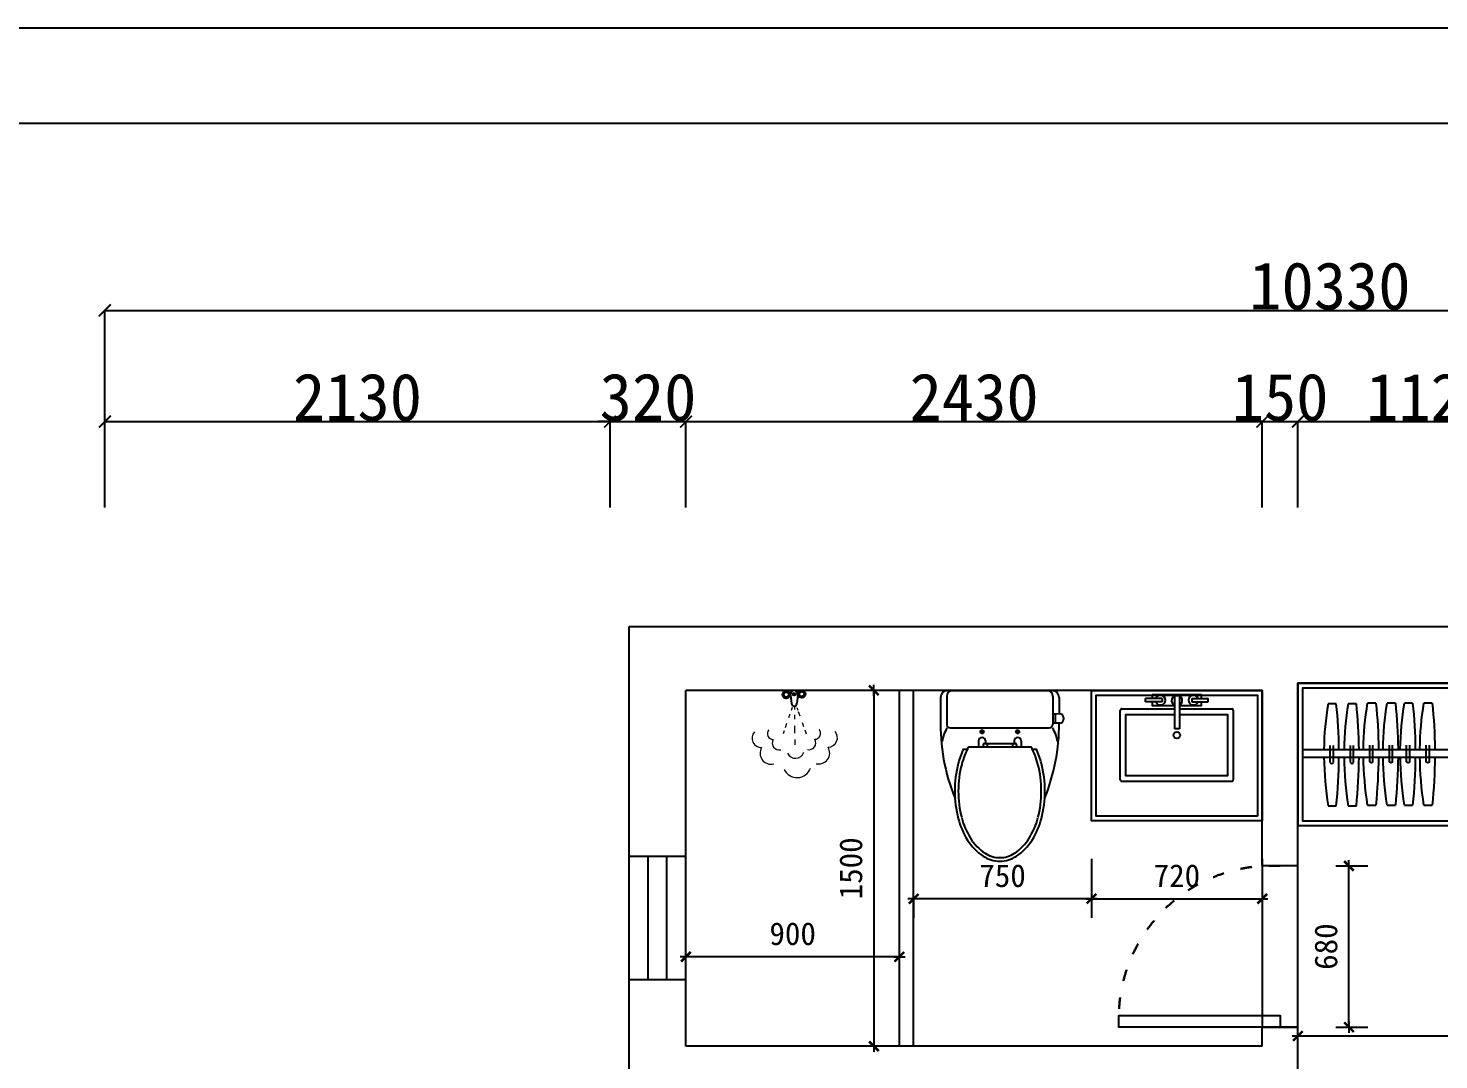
# Model space of a CAD drawing. Header units: millimetres. Extents: x -113526 to 211532, y -79714 to 28306.
# Drawn here: x 124749 to 130696, y -4627 to -278 of the extents above; entities that cross this region are included whole.
import ezdxf

# ---------------------------------------------------------------- set-up
doc = ezdxf.new("R2010")
doc.units = ezdxf.units.MM
doc.header["$PDMODE"] = 35
doc.linetypes.add('ACAD_ISO03W100', pattern=[30, 12, -18])
doc.linetypes.add('CONTINOUS', pattern=[0])
for name, color, linetype in [('10线框', 8, 'Continuous'), ('F', 8, 'Continuous'), ('J-家具线', 51, 'Continuous'), ('P-Plumbing-fix(洁具)', 4, 'Continuous')]:
    doc.layers.add(name, color=color, linetype=linetype)
doc.layers.add('T-填充线', color=8, linetype='Continuous', lineweight=5)
doc.layers.add('墙线', color=7, linetype='CONTINOUS', lineweight=30)
doc.styles.add('标准', font='simhei.ttf')
doc.dimstyles.new('50', dxfattribs={"dimtxt": 120, "dimasz": 50, "dimexe": 1, "dimexo": 1, "dimgap": 1, "dimtad": 1, "dimdec": 0, "dimtxsty": '标准', "dimblk": 'ARCHTICK', "dimcen": 0, "dimdle": 1, "dimclrd": 157, "dimclre": 157, "dimclrt": 40, "dimadec": 0, "dimazin": 0, "dimtfac": 1, "dimtdec": 0, "dimtix": 1, "dimtmove": 2, "dimatfit": 3, "dimldrblk": 'DOT', "dimfxl": 100, "dimarcsym": 0})
doc.dimstyles.new('A3 HBA_80', dxfattribs={"dimscale": 80, "dimtxt": 2, "dimasz": 0.03, "dimexe": 2, "dimexo": 2.5, "dimgap": 0.6, "dimtad": 1, "dimdec": 0, "dimzin": 0, "dimdsep": 46, "dimtxsty": '标准', "dimblk": 'HBA_DIMENSION_TICK', "dimcen": 0, "dimclrd": 1, "dimclre": 1, "dimclrt": 2, "dimadec": 0, "dimazin": 0, "dimtfac": 1, "dimtdec": 0, "dimtix": 1, "dimtmove": 2, "dimatfit": 3, "dimldrblk": 'DOT', "dimfxl": 1, "dimtvp": 1, "dimtolj": 1, "dimtzin": 0, "dimarcsym": 0})

# ---------------------------------------------------------------- blocks, each defined once
blk = doc.blocks.new('图框')
at = {"layer": '10线框', "color": 4}
blk.add_lwpolyline([(320670.1, -86662.1), (301520.2, -86662.1), (301520.2, -100261.8), (320670.1, -100261.8)], close=True, dxfattribs=at)
blk = doc.blocks.new('_ArchTick')
at = {"color": 0, "linetype": 'ByBlock', "const_width": 0.15}
blk.add_lwpolyline([(-0.5, -0.5), (0.5, 0.5)], dxfattribs=at)
blk = doc.blocks.new('*D183')
at = {"color": 157, "lineweight": -2, "ltscale": 200, "transparency": 16777216}
for p, q in [((125071.1, -1936.4), (127203.1, -1936.4)), ((125072.1, -2298.7), (125072.1, -1935.4)), ((127202.1, -2298.7), (127202.1, -1935.4))]:
    blk.add_line(p, q, dxfattribs=at)
at = {"layer": 'Defpoints', "color": 0, "ltscale": 200, "transparency": 16777216}
for p in [(127202.1, -1936.4), (125072.1, -2299.7), (127202.1, -2299.7)]:
    blk.add_point(p, dxfattribs=at)
at = {"color": 157, "lineweight": -2, "ltscale": 200, "transparency": 16777216, "xscale": 50, "yscale": 50, "zscale": 50, "rotation": 180}
blk.add_blockref('_ArchTick', (125072.1, -1936.4), dxfattribs=at)
at = {"color": 157, "lineweight": -2, "ltscale": 200, "transparency": 16777216, "xscale": 50, "yscale": 50, "zscale": 50}
blk.add_blockref('_ArchTick', (127202.1, -1936.4), dxfattribs=at)
at = {"color": 2, "ltscale": 200, "transparency": 16777216, "insert": (126137.1, -1834.3), "char_height": 200, "attachment_point": 5, "style": '标准'}
blk.add_mtext('2130', dxfattribs=at)
blk = doc.blocks.new('_Dot')
at = {"color": 0, "linetype": 'ByBlock', "lineweight": -2}
blk.add_line((-0.5, 0), (-1, 0), dxfattribs=at)
at = {"color": 0, "linetype": 'ByBlock', "const_width": 0.5}
blk.add_lwpolyline([(-0.25, 0, 1), (0.25, 0, 1)], format="xyb", close=True, dxfattribs=at)
blk = doc.blocks.new('DOT')
at = {"color": 0, "linetype": 'ByBlock'}
blk.add_line((-0.35, 0), (-1, 0), dxfattribs=at)
at = {"color": 0, "linetype": 'ByBlock', "const_width": 0.35}
blk.add_lwpolyline([(-0.175, 0, 1), (0.175, 0, 1)], format="xyb", close=True, dxfattribs=at)
blk = doc.blocks.new('*D184')
at = {"color": 157, "lineweight": -2, "ltscale": 200, "transparency": 16777216}
for p, q in [((127202.1, -1936.4), (127152.1, -1936.4)), ((127202.1, -2298.7), (127202.1, -1935.4)), ((127202.1, -1936.4), (127522.1, -1936.4)), ((127522.1, -2298.7), (127522.1, -1935.4)), ((127522.1, -1936.4), (127572.1, -1936.4))]:
    blk.add_line(p, q, dxfattribs=at)
at = {"layer": 'Defpoints', "color": 0, "ltscale": 200, "transparency": 16777216}
for p in [(127522.1, -1936.4), (127202.1, -2299.7), (127522.1, -2299.7)]:
    blk.add_point(p, dxfattribs=at)
at = {"color": 157, "lineweight": -2, "ltscale": 200, "transparency": 16777216, "xscale": 50, "yscale": 50, "zscale": 50}
blk.add_blockref('_ArchTick', (127202.1, -1936.4), dxfattribs=at)
at = {"color": 157, "lineweight": -2, "ltscale": 200, "transparency": 16777216, "xscale": 50, "yscale": 50, "zscale": 50, "rotation": 180}
blk.add_blockref('_ArchTick', (127522.1, -1936.4), dxfattribs=at)
at = {"color": 2, "ltscale": 200, "transparency": 16777216, "insert": (127362.1, -1834.3), "char_height": 200, "attachment_point": 5, "style": '标准'}
blk.add_mtext('320', dxfattribs=at)
blk = doc.blocks.new('*D185')
at = {"color": 157, "lineweight": -2, "ltscale": 200, "transparency": 16777216}
for p, q in [((127521.1, -1936.4), (129953.1, -1936.4)), ((127522.1, -2298.7), (127522.1, -1935.4)), ((129952.1, -2298.7), (129952.1, -1935.4))]:
    blk.add_line(p, q, dxfattribs=at)
at = {"layer": 'Defpoints', "color": 0, "ltscale": 200, "transparency": 16777216}
for p in [(129952.1, -1936.4), (127522.1, -2299.7), (129952.1, -2299.7)]:
    blk.add_point(p, dxfattribs=at)
at = {"color": 157, "lineweight": -2, "ltscale": 200, "transparency": 16777216, "xscale": 50, "yscale": 50, "zscale": 50, "rotation": 180}
blk.add_blockref('_ArchTick', (127522.1, -1936.4), dxfattribs=at)
at = {"color": 157, "lineweight": -2, "ltscale": 200, "transparency": 16777216, "xscale": 50, "yscale": 50, "zscale": 50}
blk.add_blockref('_ArchTick', (129952.1, -1936.4), dxfattribs=at)
at = {"color": 2, "ltscale": 200, "transparency": 16777216, "insert": (128737.1, -1834.3), "char_height": 200, "attachment_point": 5, "style": '标准'}
blk.add_mtext('2430', dxfattribs=at)
blk = doc.blocks.new('*D186')
at = {"color": 157, "lineweight": -2, "ltscale": 200, "transparency": 16777216}
for p, q in [((129952.1, -1936.4), (129902.1, -1936.4)), ((129952.1, -2298.7), (129952.1, -1935.4)), ((129952.1, -1936.4), (130102.1, -1936.4)), ((130102.1, -2298.7), (130102.1, -1935.4)), ((130102.1, -1936.4), (130152.1, -1936.4))]:
    blk.add_line(p, q, dxfattribs=at)
at = {"layer": 'Defpoints', "color": 0, "ltscale": 200, "transparency": 16777216}
for p in [(130102.1, -1936.4), (129952.1, -2299.7), (130102.1, -2299.7)]:
    blk.add_point(p, dxfattribs=at)
at = {"color": 157, "lineweight": -2, "ltscale": 200, "transparency": 16777216, "xscale": 50, "yscale": 50, "zscale": 50}
blk.add_blockref('_ArchTick', (129952.1, -1936.4), dxfattribs=at)
at = {"color": 157, "lineweight": -2, "ltscale": 200, "transparency": 16777216, "xscale": 50, "yscale": 50, "zscale": 50, "rotation": 180}
blk.add_blockref('_ArchTick', (130102.1, -1936.4), dxfattribs=at)
at = {"color": 2, "ltscale": 200, "transparency": 16777216, "insert": (130027.1, -1834.3), "char_height": 200, "attachment_point": 5, "style": '标准'}
blk.add_mtext('150', dxfattribs=at)
blk = doc.blocks.new('*D187')
at = {"color": 157, "lineweight": -2, "ltscale": 200, "transparency": 16777216}
for p, q in [((130101.1, -1936.4), (131223.1, -1936.4)), ((130102.1, -2298.7), (130102.1, -1935.4)), ((131222.1, -2298.7), (131222.1, -1935.4))]:
    blk.add_line(p, q, dxfattribs=at)
at = {"layer": 'Defpoints', "color": 0, "ltscale": 200, "transparency": 16777216}
for p in [(131222.1, -1936.4), (130102.1, -2299.7), (131222.1, -2299.7)]:
    blk.add_point(p, dxfattribs=at)
at = {"color": 157, "lineweight": -2, "ltscale": 200, "transparency": 16777216, "xscale": 50, "yscale": 50, "zscale": 50, "rotation": 180}
blk.add_blockref('_ArchTick', (130102.1, -1936.4), dxfattribs=at)
at = {"color": 157, "lineweight": -2, "ltscale": 200, "transparency": 16777216, "xscale": 50, "yscale": 50, "zscale": 50}
blk.add_blockref('_ArchTick', (131222.1, -1936.4), dxfattribs=at)
at = {"color": 2, "ltscale": 200, "transparency": 16777216, "insert": (130662.1, -1834.3), "char_height": 200, "attachment_point": 5, "style": '标准'}
blk.add_mtext('1120', dxfattribs=at)
blk = doc.blocks.new('*D190')
at = {"color": 157, "lineweight": -2, "ltscale": 200, "transparency": 16777216}
for p, q in [((125071.1, -1467.2), (135403.1, -1467.2)), ((125072.1, -2298.7), (125072.1, -1466.2)), ((135402.1, -2298.7), (135402.1, -1466.2))]:
    blk.add_line(p, q, dxfattribs=at)
at = {"layer": 'Defpoints', "color": 0, "ltscale": 200, "transparency": 16777216}
for p in [(135402.1, -1467.2), (125072.1, -2299.7), (135402.1, -2299.7)]:
    blk.add_point(p, dxfattribs=at)
at = {"color": 157, "lineweight": -2, "ltscale": 200, "transparency": 16777216, "xscale": 50, "yscale": 50, "zscale": 50, "rotation": 180}
blk.add_blockref('_ArchTick', (125072.1, -1467.2), dxfattribs=at)
at = {"color": 157, "lineweight": -2, "ltscale": 200, "transparency": 16777216, "xscale": 50, "yscale": 50, "zscale": 50}
blk.add_blockref('_ArchTick', (135402.1, -1467.2), dxfattribs=at)
at = {"color": 2, "ltscale": 200, "transparency": 16777216, "insert": (130237.1, -1365.1), "char_height": 200, "attachment_point": 5, "style": '标准'}
blk.add_mtext('10330', dxfattribs=at)
blk = doc.blocks.new('HBA_DIMENSION_TICK')
at = {"color": 0, "linetype": 'ByBlock'}
for p, q in [((-10, 0), (0, 0)), ((0, 0), (10, 0))]:
    blk.add_line(p, q, dxfattribs=at)
at = {"color": 50, "linetype": 'ByBlock'}
blk.add_solid([(-10, -7), (-7, -10), (7, 10), (10, 7)], dxfattribs=at)
blk = doc.blocks.new('*D243')
at = {"color": 157, "lineweight": -2, "transparency": 16777216}
for p, q in [((130262.1, -3809.7), (130397.6, -3809.7)), ((130317.6, -4487.3), (130317.6, -3812.1)), ((130262.1, -4489.7), (130397.6, -4489.7))]:
    blk.add_line(p, q, dxfattribs=at)
at = {"layer": 'Defpoints', "color": 0, "transparency": 16777216}
for p in [(130102.1, -3809.7), (130317.6, -3809.7), (130102.1, -4489.7)]:
    blk.add_point(p, dxfattribs=at)
at = {"color": 157, "lineweight": -2, "transparency": 16777216, "xscale": 2.4, "yscale": 2.4, "zscale": 2.4}
for p, rotation in [((130317.6, -3809.7), 90), ((130317.6, -4489.7), 270)]:
    blk.add_blockref('HBA_DIMENSION_TICK', p, dxfattribs=dict(at, rotation=rotation))
at = {"color": 2, "transparency": 16777216, "insert": (130221, -4149.7), "char_height": 96, "attachment_point": 5, "rotation": 90, "style": '标准'}
blk.add_mtext('\\A1;680', dxfattribs=at)
blk = doc.blocks.new('A$C0A38447F')
at = {"layer": 'P-Plumbing-fix(洁具)', "color": 251, "linetype": 'ByBlock'}
for p, q in [((-397.9, 469.2), (-497.9, 469.2)), ((-497.9, 449.2), (-497.9, 469.2)), ((-397.9, 449.2), (-497.9, 449.2)), ((-397.9, 469.2), (-397.9, 449.2)), ((-322.9, 484.2), (-322.9, 285)), ((-292.9, 484.2), (-322.9, 484.2)), ((-292.9, 484.2), (-292.9, 285)), ((-217.9, 469.2), (-117.9, 469.2)), ((-217.9, 469.2), (-217.9, 449.2)), ((-217.9, 449.2), (-117.9, 449.2)), ((-117.9, 449.2), (-117.9, 469.2)), ((-292.9, 285), (-322.9, 285))]:
    blk.add_line(p, q, dxfattribs=at)
for points in [[(-157.9, 469.2), (-157.9, 491.7), (-457.9, 491.7), (-457.9, 469.2)], [(-457.9, 449.2), (-457.9, 426.7), (-322.9, 426.7)], [(-292.9, 426.7), (-157.9, 426.7), (-157.9, 449.2)]]:
    blk.add_lwpolyline(points, dxfattribs=at)
at = {"layer": 'P-Plumbing-fix(洁具)'}
blk.add_lwpolyline([(-294, 406.7), (24.5, 406.7, -0.414214), (34.3, 396.9), (34.3, -24.5, -0.414214), (24.5, -34.3), (-641.9, -34.3, -0.414214), (-651.7, -24.5), (-651.7, 396.9, -0.414214), (-641.9, 406.7), (-323.4, 406.7)], format="xyb", dxfattribs=at)
at = {"layer": 'P-Plumbing-fix(洁具)', "color": 251}
blk.add_lwpolyline([(-294, 372.4), (0, 372.4), (0, 0), (-617.4, 0), (-617.4, 372.4), (-323.4, 372.4)], dxfattribs=at)
blk.add_circle((-308.7, 246.1), 19.6, dxfattribs=at)
at = {"layer": 'P-Plumbing-fix(洁具)', "color": 251, "linetype": 'ByBlock'}
for centre, radius, start, end in [((-407.9, 459.2), 30, 199.47122, 160.52878), ((-307.9, 456.4), 32.5, 297.47293, 242.52707), ((-207.9, 459.2), 30, 19.47122, 340.52878)]:
    blk.add_arc(centre, radius, start, end, dxfattribs=at)
blk = doc.blocks.new('bb')
at = {"color": 4}
for p, q in [((1333667.4, -585163, 0), (1333667.4, -585251, 0)), ((1333697.4, -585133, 0), (1334137.4, -585133, 0)), ((1334167.4, -585163, 0), (1334167.4, -585231.6, 0)), ((1334186.4, -585247.5, 0), (1334186.4, -585255.5, 0)), ((1333764, -585381, 0), (1333780.8, -585381, 0)), ((1334054, -585381, 0), (1334070.7, -585381, 0))]:
    blk.add_line(p, q, dxfattribs=at)
at = {"color": 8}
for p, q in [((1333693.4, -585158, 0), (1333693.4, -585275, 0)), ((1334141.4, -585158, 0), (1334141.4, -585275, 0)), ((1334141.4, -585163, 0), (1334141.4, -585251, 0)), ((1334151.4, -585232.4, 0), (1334141.4, -585232.4, 0)), ((1334151.4, -585270.6, 0), (1334141.4, -585270.6, 0)), ((1334170.4, -585231.5, 0), (1334151.4, -585232.4, 0)), ((1334151.4, -585232.4, 0), (1334151.4, -585270.6, 0)), ((1334170.4, -585271.5, 0), (1334151.4, -585270.6, 0)), ((1333709.4, -585291, 0), (1334125.4, -585291, 0)), ((1333842.4, -585307.2, 0), (1333832.2, -585307.2, 0)), ((1333842.4, -585307.2, 0), (1333842.4, -585297.1, 0)), ((1333842.4, -585307.2, 0), (1333852.5, -585307.2, 0)), ((1333842.4, -585307.2, 0), (1333842.4, -585317.4, 0)), ((1333992.4, -585307.2, 0), (1333982.2, -585307.2, 0)), ((1333992.4, -585307.2, 0), (1333992.4, -585297.1, 0)), ((1333992.4, -585307.2, 0), (1334002.5, -585307.2, 0)), ((1333992.4, -585307.2, 0), (1333992.4, -585317.4, 0)), ((1333786.1, -585371, 0), (1334048.6, -585371, 0)), ((1333827.4, -585346, 0), (1333827.4, -585371, 0)), ((1333847.4, -585362, 0), (1333847.4, -585371, 0)), ((1333853.4, -585356, 0), (1333981.4, -585356, 0)), ((1333857.4, -585346, 0), (1333857.4, -585356, 0)), ((1333863.4, -585356, 0), (1333863.4, -585371, 0)), ((1333971.4, -585356, 0), (1333971.4, -585371, 0)), ((1333977.4, -585346, 0), (1333977.4, -585356, 0)), ((1333987.4, -585362, 0), (1333987.4, -585371, 0)), ((1334007.4, -585346, 0), (1334007.4, -585371, 0))]:
    blk.add_line(p, q, dxfattribs=at)
for centre in [(1333842.4, -585307.2, 0), (1333992.4, -585307.2, 0)]:
    blk.add_circle(centre, 7, dxfattribs=at)
at = {"color": 4}
for centre, radius, start, end in [((1333697.4, -585163, 0), 30, 90, 180), ((1334137.4, -585163, 0), 30, 0, 90), ((1334507.7, -585273.1, 0), 840.6, 178.49278, 202.02519), ((1333327, -585273.1, 0), 840.6, 337.97481, 0.12182), ((1334170.4, -585247.5, 0), 16, 0, 90), ((1334170.4, -585255.5, 0), 16, 270, 0), ((1334056.6, -585522.1, 0), 324.8, 154.25698, 165.5352), ((1333778.2, -585522.1, 0), 324.8, 14.4648, 25.74302), ((1334192, -585557, 0), 464.7, 165.5352, 180), ((1333642.7, -585557, 0), 464.7, 0, 14.4648), ((1334192, -585557, 0), 464.7, 180, 194.4648), ((1333642.7, -585557, 0), 464.7, 345.5352, 0), ((1334056.6, -585592, 0), 324.8, 194.4648, 211.91365), ((1333778.2, -585592, 0), 324.8, 328.08635, 345.5352), ((1333971.1, -585645.2, 0), 224, 211.91365, 236.37178), ((1333863.7, -585645.2, 0), 224, 303.62822, 328.08635), ((1333917.4, -585725.9, 0), 127.1, 236.37178, 270), ((1333917.4, -585725.9, 0), 127.1, 270, 303.62822)]:
    blk.add_arc(centre, radius, start, end, dxfattribs=at)
at = {"color": 8}
for centre, radius, start, end in [((1333718.4, -585158, 0), 25, 90, 180), ((1334116.4, -585158, 0), 25, 0, 90), ((1333709.4, -585275, 0), 16, 180, 270), ((1334125.4, -585275, 0), 16, 270, 0), ((1333800.3, -585361.7, 0), 126.1, 146.18655, 174.0212), ((1333842.4, -585346, 0), 15, 0, 180), ((1333992.4, -585346, 0), 15, 0, 180), ((1334034.5, -585361.7, 0), 126.1, 5.9788, 33.81345), ((1334056.6, -585522.1, 0), 309.8, 150.8137, 165.5352), ((1333853.4, -585362, 0), 6, 90, 180), ((1333981.4, -585362, 0), 6, 0, 90), ((1333778.2, -585522.1, 0), 309.8, 14.4648, 29.1863), ((1334192, -585557, 0), 449.7, 165.5352, 180), ((1333642.7, -585557, 0), 449.7, 0, 14.4648), ((1334192, -585557, 0), 449.7, 180, 194.4648), ((1333642.7, -585557, 0), 449.7, 345.5352, 0), ((1334056.6, -585592, 0), 309.8, 194.4648, 211.91365), ((1333778.2, -585592, 0), 309.8, 328.08635, 345.5352), ((1333971.1, -585645.2, 0), 209, 211.91365, 236.37178), ((1333863.7, -585645.2, 0), 209, 303.62822, 328.08635), ((1333917.4, -585725.9, 0), 112.1, 236.37178, 270), ((1333917.4, -585725.9, 0), 112.1, 270, 303.62822)]:
    blk.add_arc(centre, radius, start, end, dxfattribs=at)
blk = doc.blocks.new('*D244')
at = {"color": 157, "lineweight": -2, "transparency": 16777216}
for p, q in [((129232.1, -3779.7), (129232.1, -4027.9)), ((128482.1, -3947.9), (128482.1, -4027.9)), ((129229.7, -3947.9), (128484.5, -3947.9))]:
    blk.add_line(p, q, dxfattribs=at)
at = {"layer": 'Defpoints', "color": 0, "transparency": 16777216}
for p in [(129232.1, -3619.7), (128482.1, -3819.7), (128482.1, -3947.9)]:
    blk.add_point(p, dxfattribs=at)
at = {"color": 157, "lineweight": -2, "transparency": 16777216, "xscale": 2.4, "yscale": 2.4, "zscale": 2.4, "rotation": 180}
blk.add_blockref('HBA_DIMENSION_TICK', (128482.1, -3947.9), dxfattribs=at)
at = {"color": 157, "lineweight": -2, "transparency": 16777216, "xscale": 2.4, "yscale": 2.4, "zscale": 2.4}
blk.add_blockref('HBA_DIMENSION_TICK', (129232.1, -3947.9), dxfattribs=at)
at = {"color": 2, "transparency": 16777216, "insert": (128857.1, -3851.3), "char_height": 96, "attachment_point": 5, "style": '标准'}
blk.add_mtext('\\A1;750', dxfattribs=at)
blk = doc.blocks.new('RTJJ')
at = {"layer": 'J-家具线', "color": 4}
for p, q in [((174029405.8, 70476361.9), (174029412.5, 70476313)), ((174029453.6, 70476362), (174029447.1, 70476310.6))]:
    blk.add_line(p, q, dxfattribs=at)
for centre, radius in [((174029378.9, 70476367.2), 23.8), ((174029378.9, 70476367.2), 16), ((174029479, 70476369.5), 23.8), ((174029479, 70476369.5), 16), ((174029429.7, 70476369.7), 8.29), ((174029429.7, 70476369.7), 3.32)]:
    blk.add_circle(centre, radius, dxfattribs=at)
for centre, radius, start, end in [((174029429.6, 70476368.3), 24.8, 345.13395, 195.17378), ((174029429.7, 70476310.3), 17.4, 171.16541, 0.99676)]:
    blk.add_arc(centre, radius, start, end, dxfattribs=at)
at = {"layer": 'T-填充线', "color": 8, "ltscale": 3}
for p, q in [((174029400.2, 70476241.6), (174029391.9, 70476218.4)), ((174029415.8, 70476285), (174029408.9, 70476265.7)), ((174029430.3, 70476237.4), (174029430.1, 70476209.9)), ((174029430.7, 70476288.1), (174029430.6, 70476271.4)), ((174029445.6, 70476284.8), (174029451.9, 70476266.3)), ((174029454.9, 70476257.4), (174029464.2, 70476230)), ((174029362.7, 70476136.7), (174029355.3, 70476116.3)), ((174029379.1, 70476182.6), (174029369.1, 70476154.7)), ((174029429.7, 70476166.8), (174029429.4, 70476120.8)), ((174029478.7, 70476187.4), (174029487.3, 70476162.1)), ((174029494.7, 70476140.3), (174029503.3, 70476115)), ((174029429, 70476079.4), (174029428.7, 70476045.5))]:
    blk.add_line(p, q, dxfattribs=at)
for centre, radius, start, end in [((174029218.5, 70476091.8), 61.1, 138.68388, 268.70061), ((174029293.1, 70476119.7), 38.2, 138.68388, 268.70061), ((174029557.3, 70476117.5), 38.2, 270.35953, 40.37627), ((174029641.2, 70476088.3), 61.1, 270.35953, 40.37627), ((174029276.9, 70475993.8), 70.2, 148.33239, 283.27761), ((174029329.6, 70476058.5), 43.9, 148.33239, 283.27761), ((174029519.8, 70476056.9), 43.9, 255.78254, 30.72775), ((174029581.2, 70475991.3), 70.2, 255.78254, 30.72775), ((174029432.8, 70476015.9), 56.3, 203.37141, 340.45691), ((174029442.1, 70475925.8), 90.1, 203.37141, 340.45691)]:
    blk.add_arc(centre, radius, start, end, dxfattribs=at)
blk = doc.blocks.new('*D245')
at = {"color": 157, "lineweight": -2, "transparency": 16777216}
for p, q in [((127522.1, -4192.5), (127522.1, -4112.5)), ((128422.1, -4192.5), (128422.1, -4112.5)), ((128419.7, -4192.5), (127524.5, -4192.5))]:
    blk.add_line(p, q, dxfattribs=at)
at = {"layer": 'Defpoints', "color": 0, "transparency": 16777216}
for p in [(127522.1, -4192.5), (127522.1, -4223.2), (128422.1, -4223.2)]:
    blk.add_point(p, dxfattribs=at)
at = {"color": 157, "lineweight": -2, "transparency": 16777216, "xscale": 2.4, "yscale": 2.4, "zscale": 2.4, "rotation": 180}
blk.add_blockref('HBA_DIMENSION_TICK', (127522.1, -4192.5), dxfattribs=at)
at = {"color": 157, "lineweight": -2, "transparency": 16777216, "xscale": 2.4, "yscale": 2.4, "zscale": 2.4}
blk.add_blockref('HBA_DIMENSION_TICK', (128422.1, -4192.5), dxfattribs=at)
at = {"color": 2, "transparency": 16777216, "insert": (127972.1, -4096), "char_height": 96, "attachment_point": 5, "style": '标准'}
blk.add_mtext('\\A1;900', dxfattribs=at)
blk = doc.blocks.new('*D246')
at = {"color": 157, "lineweight": -2, "transparency": 16777216}
for p, q in [((129232.1, -3779.7), (129232.1, -4027.9)), ((129952.1, -3779.7), (129952.1, -4027.9)), ((129234.5, -3947.9), (129949.7, -3947.9))]:
    blk.add_line(p, q, dxfattribs=at)
at = {"layer": 'Defpoints', "color": 0, "transparency": 16777216}
for p in [(129232.1, -3619.7), (129952.1, -3619.7), (129952.1, -3947.9)]:
    blk.add_point(p, dxfattribs=at)
at = {"color": 157, "lineweight": -2, "transparency": 16777216, "xscale": 2.4, "yscale": 2.4, "zscale": 2.4, "rotation": 180}
blk.add_blockref('HBA_DIMENSION_TICK', (129232.1, -3947.9), dxfattribs=at)
at = {"color": 157, "lineweight": -2, "transparency": 16777216, "xscale": 2.4, "yscale": 2.4, "zscale": 2.4}
blk.add_blockref('HBA_DIMENSION_TICK', (129952.1, -3947.9), dxfattribs=at)
at = {"color": 2, "transparency": 16777216, "insert": (129592.1, -3851.3), "char_height": 96, "attachment_point": 5, "style": '标准'}
blk.add_mtext('\\A1;720', dxfattribs=at)
blk = doc.blocks.new('*D247')
at = {"color": 157, "lineweight": -2, "transparency": 16777216}
for p, q in [((128314.4, -3069.7), (128234.4, -3069.7)), ((128314.4, -3072.1), (128314.4, -4567.3)), ((128314.4, -4569.7), (128234.4, -4569.7))]:
    blk.add_line(p, q, dxfattribs=at)
at = {"layer": 'Defpoints', "color": 0, "transparency": 16777216}
for p in [(128358.4, -3069.7), (128314.4, -4569.7), (128358.4, -4569.7)]:
    blk.add_point(p, dxfattribs=at)
at = {"color": 157, "lineweight": -2, "transparency": 16777216, "xscale": 2.4, "yscale": 2.4, "zscale": 2.4}
for p, rotation in [((128314.4, -3069.7), 90), ((128314.4, -4569.7), 270)]:
    blk.add_blockref('HBA_DIMENSION_TICK', p, dxfattribs=dict(at, rotation=rotation))
at = {"color": 2, "transparency": 16777216, "insert": (128217.9, -3819.7), "char_height": 96, "attachment_point": 5, "rotation": 90, "style": '标准'}
blk.add_mtext('\\A1;1500', dxfattribs=at)
blk = doc.blocks.new('*D249')
at = {"color": 157, "lineweight": -2, "transparency": 16777216}
for p, q in [((130102.1, -4526.9), (130102.1, -4446.9)), ((131672.1, -4526.9), (131672.1, -4446.9)), ((131669.7, -4526.9), (130104.5, -4526.9))]:
    blk.add_line(p, q, dxfattribs=at)
at = {"layer": 'Defpoints', "color": 0, "transparency": 16777216}
for p in [(130102.1, -4526.9), (130102.1, -4575.6), (131672.1, -4575.6)]:
    blk.add_point(p, dxfattribs=at)
at = {"color": 157, "lineweight": -2, "transparency": 16777216, "xscale": 2.4, "yscale": 2.4, "zscale": 2.4, "rotation": 180}
blk.add_blockref('HBA_DIMENSION_TICK', (130102.1, -4526.9), dxfattribs=at)
at = {"color": 157, "lineweight": -2, "transparency": 16777216, "xscale": 2.4, "yscale": 2.4, "zscale": 2.4}
blk.add_blockref('HBA_DIMENSION_TICK', (131672.1, -4526.9), dxfattribs=at)
at = {"color": 2, "transparency": 16777216, "insert": (130887.1, -4430.4), "char_height": 96, "attachment_point": 5, "style": '标准'}
blk.add_mtext('\\A1;1570', dxfattribs=at)
blk = doc.blocks.new('hfd')
at = {"layer": 'F', "color": 8}
for p, q in [((-1034314.1, -372042.9), (-1034279.5, -372042.9)), ((-1034231.5, -372042.7), (-1034196.9, -372042.7)), ((-1034304.8, -372225.3), (-1034304.8, -372296.7)), ((-1034291.4, -372225.3), (-1034291.4, -372296.7)), ((-1034222.2, -372225.1), (-1034222.2, -372296.6)), ((-1034208.8, -372225.1), (-1034208.8, -372296.6)), ((-1034279.5, -372473.6), (-1034314.1, -372473.6)), ((-1034196.9, -372473.5), (-1034231.5, -372473.5))]:
    blk.add_line(p, q, dxfattribs=at)
for centre, radius, start, end in [((-1032873.9, -372265.6), 1457.4, 171.20764, 179.3117), ((-1036468.8, -372265.6), 2200.6, 0.45532, 5.80946), ((-1032791.3, -372265.5), 1457.4, 171.20764, 179.3117), ((-1036386.2, -372265.4), 2200.6, 0.45532, 5.80946), ((-1034298.1, -372229.8), 8.08, 33.97742, 146.02258), ((-1034215.5, -372229.6), 8.08, 33.97742, 146.02258), ((-1033097.4, -372268.8), 1233.9, 180.5457, 189.55719), ((-1036129.9, -372268.8), 1861.7, 353.68333, 359.63949), ((-1033014.8, -372268.6), 1233.9, 180.5457, 189.55719), ((-1036047.3, -372268.6), 1861.7, 353.68333, 359.63949)]:
    blk.add_arc(centre, radius, start, end, dxfattribs=at)
blk = doc.blocks.new('drtyjj')
at = {"layer": 'F', "color": 8}
for p, q in [((174031251.3, 70471531.8), (174031251.3, 70471497.2)), ((174031433.7, 70471522.5), (174031505.2, 70471522.5)), ((174031433.7, 70471509.1), (174031505.2, 70471509.1)), ((174031682.1, 70471497.2), (174031682.1, 70471531.8))]:
    blk.add_line(p, q, dxfattribs=at)
for centre, radius, start, end in [((174031474.1, 70470091.6), 1457.4, 90.6883, 98.79236), ((174031477.2, 70470315.1), 1233.9, 80.44281, 89.4543), ((174031474, 70473686.5), 2200.6, 264.19054, 269.54468), ((174031438.2, 70471515.8), 8.08, 123.97742, 236.02258), ((174031477.2, 70473347.6), 1861.7, 270.36051, 276.31667)]:
    blk.add_arc(centre, radius, start, end, dxfattribs=at)

msp = doc.modelspace()

# ---------------------------------------------------------------- linework, layer by layer
at = {"ltscale": 200}
for p, q in [((127282.1, -3769.7), (127282.1, -2799.7)), ((127282.1, -2799.7), (135112.1, -2799.7)), ((127522.1, -3769.7), (127522.1, -3069.7)), ((129952.1, -3069.7), (127522.1, -3069.7)), ((129232.1, -3619.7), (129232.1, -3069.7)), ((129952.1, -3809.7), (129952.1, -3069.7)), ((130102.1, -3809.7), (130102.1, -3039.7)), ((130102.1, -3039.7), (134872.1, -3039.7)), ((127522.1, -3769.7), (127282.1, -3769.7)), ((130102.1, -3809.7), (129952.1, -3809.7)), ((127282.1, -4799.7), (127282.1, -4289.7)), ((127522.1, -4289.7), (127282.1, -4289.7)), ((127522.1, -4569.7), (127522.1, -4289.7)), ((129952.1, -4569.7), (129952.1, -4489.7)), ((130102.1, -4489.7), (129952.1, -4489.7)), ((130102.1, -6409.7), (130102.1, -4489.7)), ((129952.1, -4569.7), (127522.1, -4569.7))]:
    msp.add_line(p, q, dxfattribs=at)
at = {"color": 8, "ltscale": 200}
for p, q in [((128422.1, -4569.7), (128422.1, -3069.7)), ((128482.1, -4569.7), (128482.1, -3069.7)), ((127362.1, -4289.7), (127362.1, -3769.7)), ((127442.1, -4289.7), (127442.1, -3769.7))]:
    msp.add_line(p, q, dxfattribs=at)
at = {"color": 8}
for p, q in [((130122.1, -3318.8, 0), (134852.1, -3318.8, 0)), ((130122.1, -3351.2, 0), (131981.4, -3351.2, 0))]:
    msp.add_line(p, q, dxfattribs=at)
at = {"color": 4, "ltscale": 200}
for p, q in [((127282.1, -4289.7), (127282.1, -3769.7)), ((127522.1, -4289.7), (127522.1, -3769.7))]:
    msp.add_line(p, q, dxfattribs=at)
at = {"color": 4}
for points in [[(129952.1, -3619.7), (129232.1, -3619.7), (129232.1, -3069.7), (129952.1, -3069.7)], [(134872.1, -3039.7), (134822.1, -3039.7), (130102.1, -3039.7), (130102.1, -3639.7), (131672.1, -3639.7), (131672.1, -4609.5), (132272.1, -4609.5), (132272.1, -3639.7), (134872.1, -3639.7)], [(130027.1, -4489.7), (129347.1, -4489.7), (129347.1, -4439.7), (130027.1, -4439.7)]]:
    msp.add_lwpolyline(points, close=True, dxfattribs=at)
at = {"color": 8}
for points in [[(129932.1, -3599.7), (129252.1, -3599.7), (129252.1, -3089.7), (129932.1, -3089.7)], [(134852.1, -3059.7), (134822.1, -3059.7), (130122.1, -3059.7), (130122.1, -3619.7), (131692.1, -3619.7), (131692.1, -4589.5), (132252.1, -4589.5), (132252.1, -3619.7), (134852.1, -3619.7)]]:
    msp.add_lwpolyline(points, close=True, dxfattribs=at)
at = {"color": 8, "ltscale": 200}
msp.add_lwpolyline([(129952.1, -3809.7), (129952.1, -4489.7), (130102.1, -4489.7), (130102.1, -3809.7)], close=True, dxfattribs=at)
at = {"layer": '10线框'}
msp.add_line((142489.5, -679.6), (119974.4, -679.6), dxfattribs=at)
at = {"layer": '墙线', "color": 250, "linetype": 'ACAD_ISO03W100', "ltscale": 4}
msp.add_arc((129989.6, -4451.3), 642.6, 86.65452, 178.97387, dxfattribs=at)

# ---------------------------------------------------------------- block references
at = {"xscale": 1.238710232719313, "yscale": 1.238710232704761, "zscale": 1.238710232707264}
msp.add_blockref('图框', (-254124.8, 107071.6), dxfattribs=at)
at = {"xscale": 0.659999990822758, "yscale": 0.6599999964237213, "zscale": 0.66, "rotation": 0.817072267737968}
msp.add_blockref('RTJJ', (-114056463.9, -48150668.2), dxfattribs=at)
msp.add_blockref('bb', (-1205071.9, 582063.3, 0))
at = {"rotation": 90}
for p in [(70601761.2, -174034807.7, 0), (70601845.9, -174034807.7, 0)]:
    msp.add_blockref('drtyjj', p, dxfattribs=at)
at = {"color": 7, "xscale": -1, "rotation": 180}
for p in [(1164710.2, -375596.5, 0), (1164865.4, -375596.5, 0)]:
    msp.add_blockref('hfd', p, dxfattribs=at)
at = {"layer": 'P-Plumbing-fix(洁具)', "xscale": 0.6949250102043152, "yscale": 0.694924995303154, "zscale": 0.6949250000000001}
msp.add_blockref('A$C0A38447F', (129806.1, -3429.5), dxfattribs=at)

# ---------------------------------------------------------------- dimensions: what is measured, and where the dimension line sits
at = {"ltscale": 200}
for base, p1, p2, picture, middle in [((135402.1, -1467.2), (125072.1, -2299.7), (135402.1, -2299.7), '*D190', (130237.1, -1365.1)), ((127202.1, -1936.4), (125072.1, -2299.7), (127202.1, -2299.7), '*D183', (126137.1, -1834.3)), ((127522.1, -1936.4), (127202.1, -2299.7), (127522.1, -2299.7), '*D184', (127362.1, -1834.3)), ((129952.1, -1936.4), (127522.1, -2299.7), (129952.1, -2299.7), '*D185', (128737.1, -1834.3)), ((130102.1, -1936.4), (129952.1, -2299.7), (130102.1, -2299.7), '*D186', (130027.1, -1834.3)), ((131222.1, -1936.4), (130102.1, -2299.7), (131222.1, -2299.7), '*D187', (130662.1, -1834.3))]:
    dim = msp.add_linear_dim(base=base, p1=p1, p2=p2, angle=180, dimstyle='50', override={"dimtxt": 200, "dimclrt": 2, "dimldrblk": 'DOT'}, dxfattribs=at)
    dim.commit()
    dim.dimension.update_dxf_attribs({"geometry": picture, "text_midpoint": middle})
at = {"color": 2}
for base, p1, p2, picture, middle in [((128314.4, -4569.7), (128358.4, -3069.7), (128358.4, -4569.7), '*D247', (128217.9, -3819.7)), ((130317.6, -3809.7), (130102.1, -4489.7), (130102.1, -3809.7), '*D243', (130221, -4149.7))]:
    dim = msp.add_linear_dim(base=base, p1=p1, p2=p2, angle=90, dimstyle='A3 HBA_80', override={"dimtxt": 1.2, "dimexe": 1, "dimexo": 2, "dimclrd": 157, "dimclre": 157, "dimfxl": 5, "dimfxlon": 1}, dxfattribs=at)
    dim.commit()
    dim.dimension.update_dxf_attribs({"geometry": picture, "text_midpoint": middle})
for base, p1, p2, picture, middle in [((128482.1, -3947.9), (129232.1, -3619.7), (128482.1, -3819.7), '*D244', (128857.1, -3851.3)), ((129952.1, -3947.9), (129232.1, -3619.7), (129952.1, -3619.7), '*D246', (129592.1, -3851.3)), ((127522.1, -4192.5), (128422.1, -4223.2), (127522.1, -4223.2), '*D245', (127972.1, -4096)), ((130102.1, -4526.9), (131672.1, -4575.6), (130102.1, -4575.6), '*D249', (130887.1, -4430.4))]:
    dim = msp.add_linear_dim(base=base, p1=p1, p2=p2, dimstyle='A3 HBA_80', override={"dimtxt": 1.2, "dimexe": 1, "dimexo": 2, "dimclrd": 157, "dimclre": 157, "dimfxl": 5, "dimfxlon": 1}, dxfattribs=at)
    dim.commit()
    dim.dimension.update_dxf_attribs({"geometry": picture, "text_midpoint": middle})

doc.saveas('drawing.dxf')
